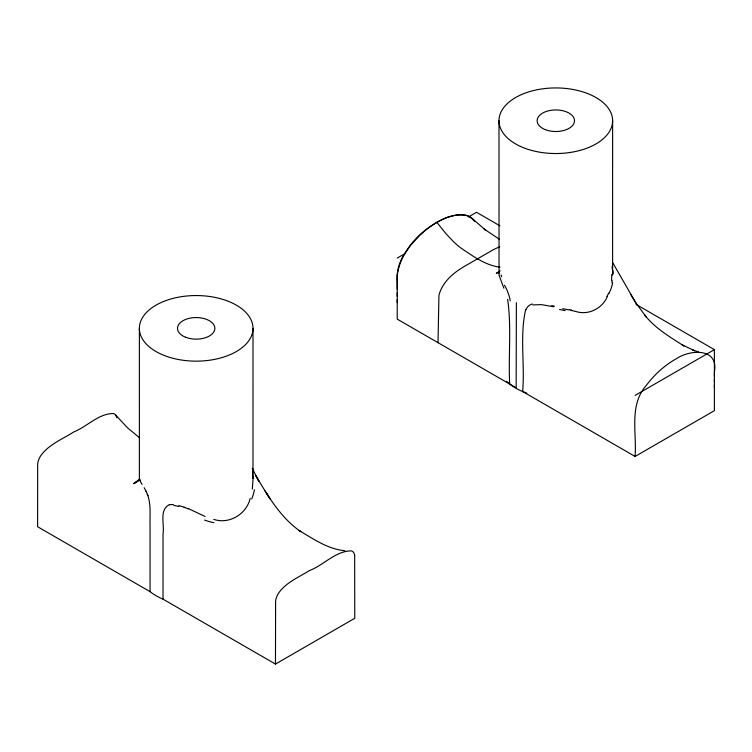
<?xml version="1.0" encoding="UTF-8"?>
<svg xmlns="http://www.w3.org/2000/svg" width="752" height="752" viewBox="0 0 752 752"><rect width="100%" height="100%" fill="white"/><g stroke="black" fill="none" stroke-linecap="round" stroke-linejoin="round"><path stroke-width="1.13" d="M252.305 489.138L252.992 479.889L253.001 328.351A56.814 32.797 0 0 0 167.781 299.945A56.814 32.797 0 0 0 167.781 356.758A56.814 32.797 0 0 0 253.001 328.351M397.216 282.291C396.464 273.145 398.391 263.914 403.232 256.065M397.216 302.652L397.216 299.616M397.216 296.147L397.216 292.688M397.216 289.219L397.225 285.76M438.002 342.658L438.933 295.668A16.647 9.616 -60 0 1 439.713 292.735C443.003 283.222 450.316 275.674 458.532 270.137A92.759 53.561 -60 0 1 463.486 266.922L492.504 250.19A93.718 54.106 -60 0 1 496.771 248.057L499.723 246.788M612.607 275.063L612.617 120.734A56.814 32.797 0 0 0 527.396 92.327A56.814 32.797 0 0 0 527.396 149.14A56.814 32.797 0 0 0 612.617 120.734M714.391 388.004L714.391 385.033M714.391 382.072L714.391 379.102M714.391 376.141L714.391 373.171M612.617 274.565L612.617 273.559M516.38 302.68L516.154 387.778L397.216 319.111L397.216 275.176C400.938 249.504 421.9 228.58 445.193 218.23C451.576 215.711 458.635 213.944 465.507 215.288M612.203 280.703L611.893 282.846M250.228 498.294C246.562 514.086 229.341 524.605 213.728 519.378M609.064 292.81L608.706 293.647M607.278 296.673C602.202 308.63 588.271 315.577 575.741 311.46M499.713 271.519L499.413 272.149A56.4 17.456 26.5 0 0 498.698 273.512M525.657 309.721C519.566 336.191 525.009 364.598 522.64 391.519L635.092 456.445L714.391 410.667L714.391 349.624L636.117 304.438M403.495 255.605L410.959 244.814L420.236 234.85M420.594 234.511L425.679 230.084A79.562 45.928 -60 0 1 448.098 217.131M139.787 479.08L133.818 483.592L138.763 480.575M500.071 270.833L496.301 273.38L497.937 272.421M133.818 483.592L139.599 479.823M139.693 479.127L140.022 480.829M397.216 258.068L405.356 253.377M468.383 216.99L476.514 212.29L499.892 225.788M635.092 395.402L714.391 349.624M116.757 417.717A12.192 7.041 -60 0 0 113.646 413.572C98.756 413.224 87.157 426.704 73.959 431.845C62.595 439.14 48.946 444.272 40.834 455.609A12.192 7.041 -60 0 0 37.675 463.787L37.6 526.729L150.062 591.664A56.814 32.797 0 0 0 163.024 599.147L275.476 664.072L354.765 618.294L354.653 555.465M448.032 217.168C455.881 214.546 467.02 212.713 473.281 219.565C477.877 225.045 469.925 215.166 465.77 215.345M169.303 504.714C158.86 509.912 164.735 524.774 163.024 533.854L163.024 599.147M532.764 304.908L541.431 304.626L553.726 306.769M170.093 504.573L173.392 504.573M500.071 267.204C485.209 265.343 472.641 255.877 460.515 247.756A70.227 40.552 60 0 1 453.437 241.608L445.654 233.355L436.865 222.319M344.895 550.708C327.825 549.195 313.33 538.827 298.939 530.442L300.791 531.655C280.684 517.855 268.079 496.198 255.877 475.659L258.848 481.271L252.202 468.289M562.665 308.677L568.982 309.946M575.515 311.413L570.994 310.379M178.844 505.635L183.949 507.13M184.09 507.168L184.766 507.356M698.429 351.757L692.611 350.122L694.698 350.723L682.205 344.895L683.944 345.958C669.882 336.981 655.077 328.257 644.596 314.956L646.128 316.893L635.76 302.746L612.579 262.514M205.023 516.445L188.545 508.681M499.29 239.202L484.138 229.031L485.707 230.281L471.73 218.089M139.731 437.937L127.492 427.785L115.752 415.189M142.081 484.41L140.342 481.43M266.546 493.359L269.94 498.764L265.042 490.943M630.571 294.286L637.179 305.058M144.149 487.691L145.719 490.501M146.132 491.338C151.547 502.204 149.723 514.706 150.062 526.362L150.062 591.664M503.878 288.223L499.037 275.232L498.99 120.734M507.647 299.315C511.623 327.289 508.286 355.903 509.677 384.037M612.072 266.424L612.504 270.523M252.484 471.777L252.992 478.469M714.391 372.061C718.978 347.574 689.866 349.407 676.349 358.751C664.533 365.303 654.362 374.656 646.288 385.447C628.822 405.027 636.906 433.124 635.092 456.445M397.216 282.724L397.225 285.328M275.476 664.072L275.599 601.111A12.192 7.041 -60 0 1 278.719 592.952C286.183 582.358 298.676 577.329 309.316 570.636C323.454 565.41 335.683 550.718 351.532 550.906A12.192 7.041 -60 0 1 354.69 555.437M139.374 328.351L139.383 479.616M526.814 393.099A56.814 32.797 0 0 1 506.604 381.292M139.787 480.246A17.305 0.611 67.9 0 1 139.985 480.537M147.195 494.355A20.859 0.47 58.7 0 1 147.994 495.662M145.691 490.746A10.97 2.594 69.2 0 1 146.085 491.554M253.302 469.126A19.044 8.065 -80.3 0 1 253.556 470.226M254.439 489.721A65.311 58.957 36.6 0 1 251.76 498.971M213.85 522.659A65.302 51.343 59.1 0 1 204.591 520.083M184.719 507.591A19.007 10.838 18.1 0 1 188.414 508.888M173.797 505.429A20.859 9.607 21 0 1 178.863 506.538M169.35 504.78A10.97 7.219 31.4 0 1 170.14 504.648M608.396 293.581A64.484 50.92 -15.9 0 1 606.939 296.579M612.654 283.053A61.25 52.49 23 0 1 609.261 292.895M611.677 274.499A69.363 59.991 24.9 0 1 611.583 280.609M612.908 270.476A69.457 60.903 -10.5 0 1 613.134 273.512M525.958 309.89A18.198 12.765 40.8 0 1 532.172 303.968M554.356 306.177A51.38 1.147 12.2 0 1 551.799 305.622M565.09 310.595A56.4 8.902 14 0 1 559.573 309.486M569.574 309.664A46.596 12.775 4.8 0 1 571.623 310.115M504.479 285.215A18.198 6.552 71.4 0 1 510.26 300.885M501.669 276.708A51.38 14.41 37.3 0 1 501.058 274.912M185.659 337.272A18.687 10.791 0 0 0 214.818 329.16A18.687 10.791 0 0 0 188.075 318.632A18.687 10.791 0 0 0 185.659 337.272M545.285 129.645A18.687 10.791 0 0 0 574.443 121.533A18.687 10.791 0 0 0 547.691 111.014A18.687 10.791 0 0 0 545.285 129.645"/></g></svg>
